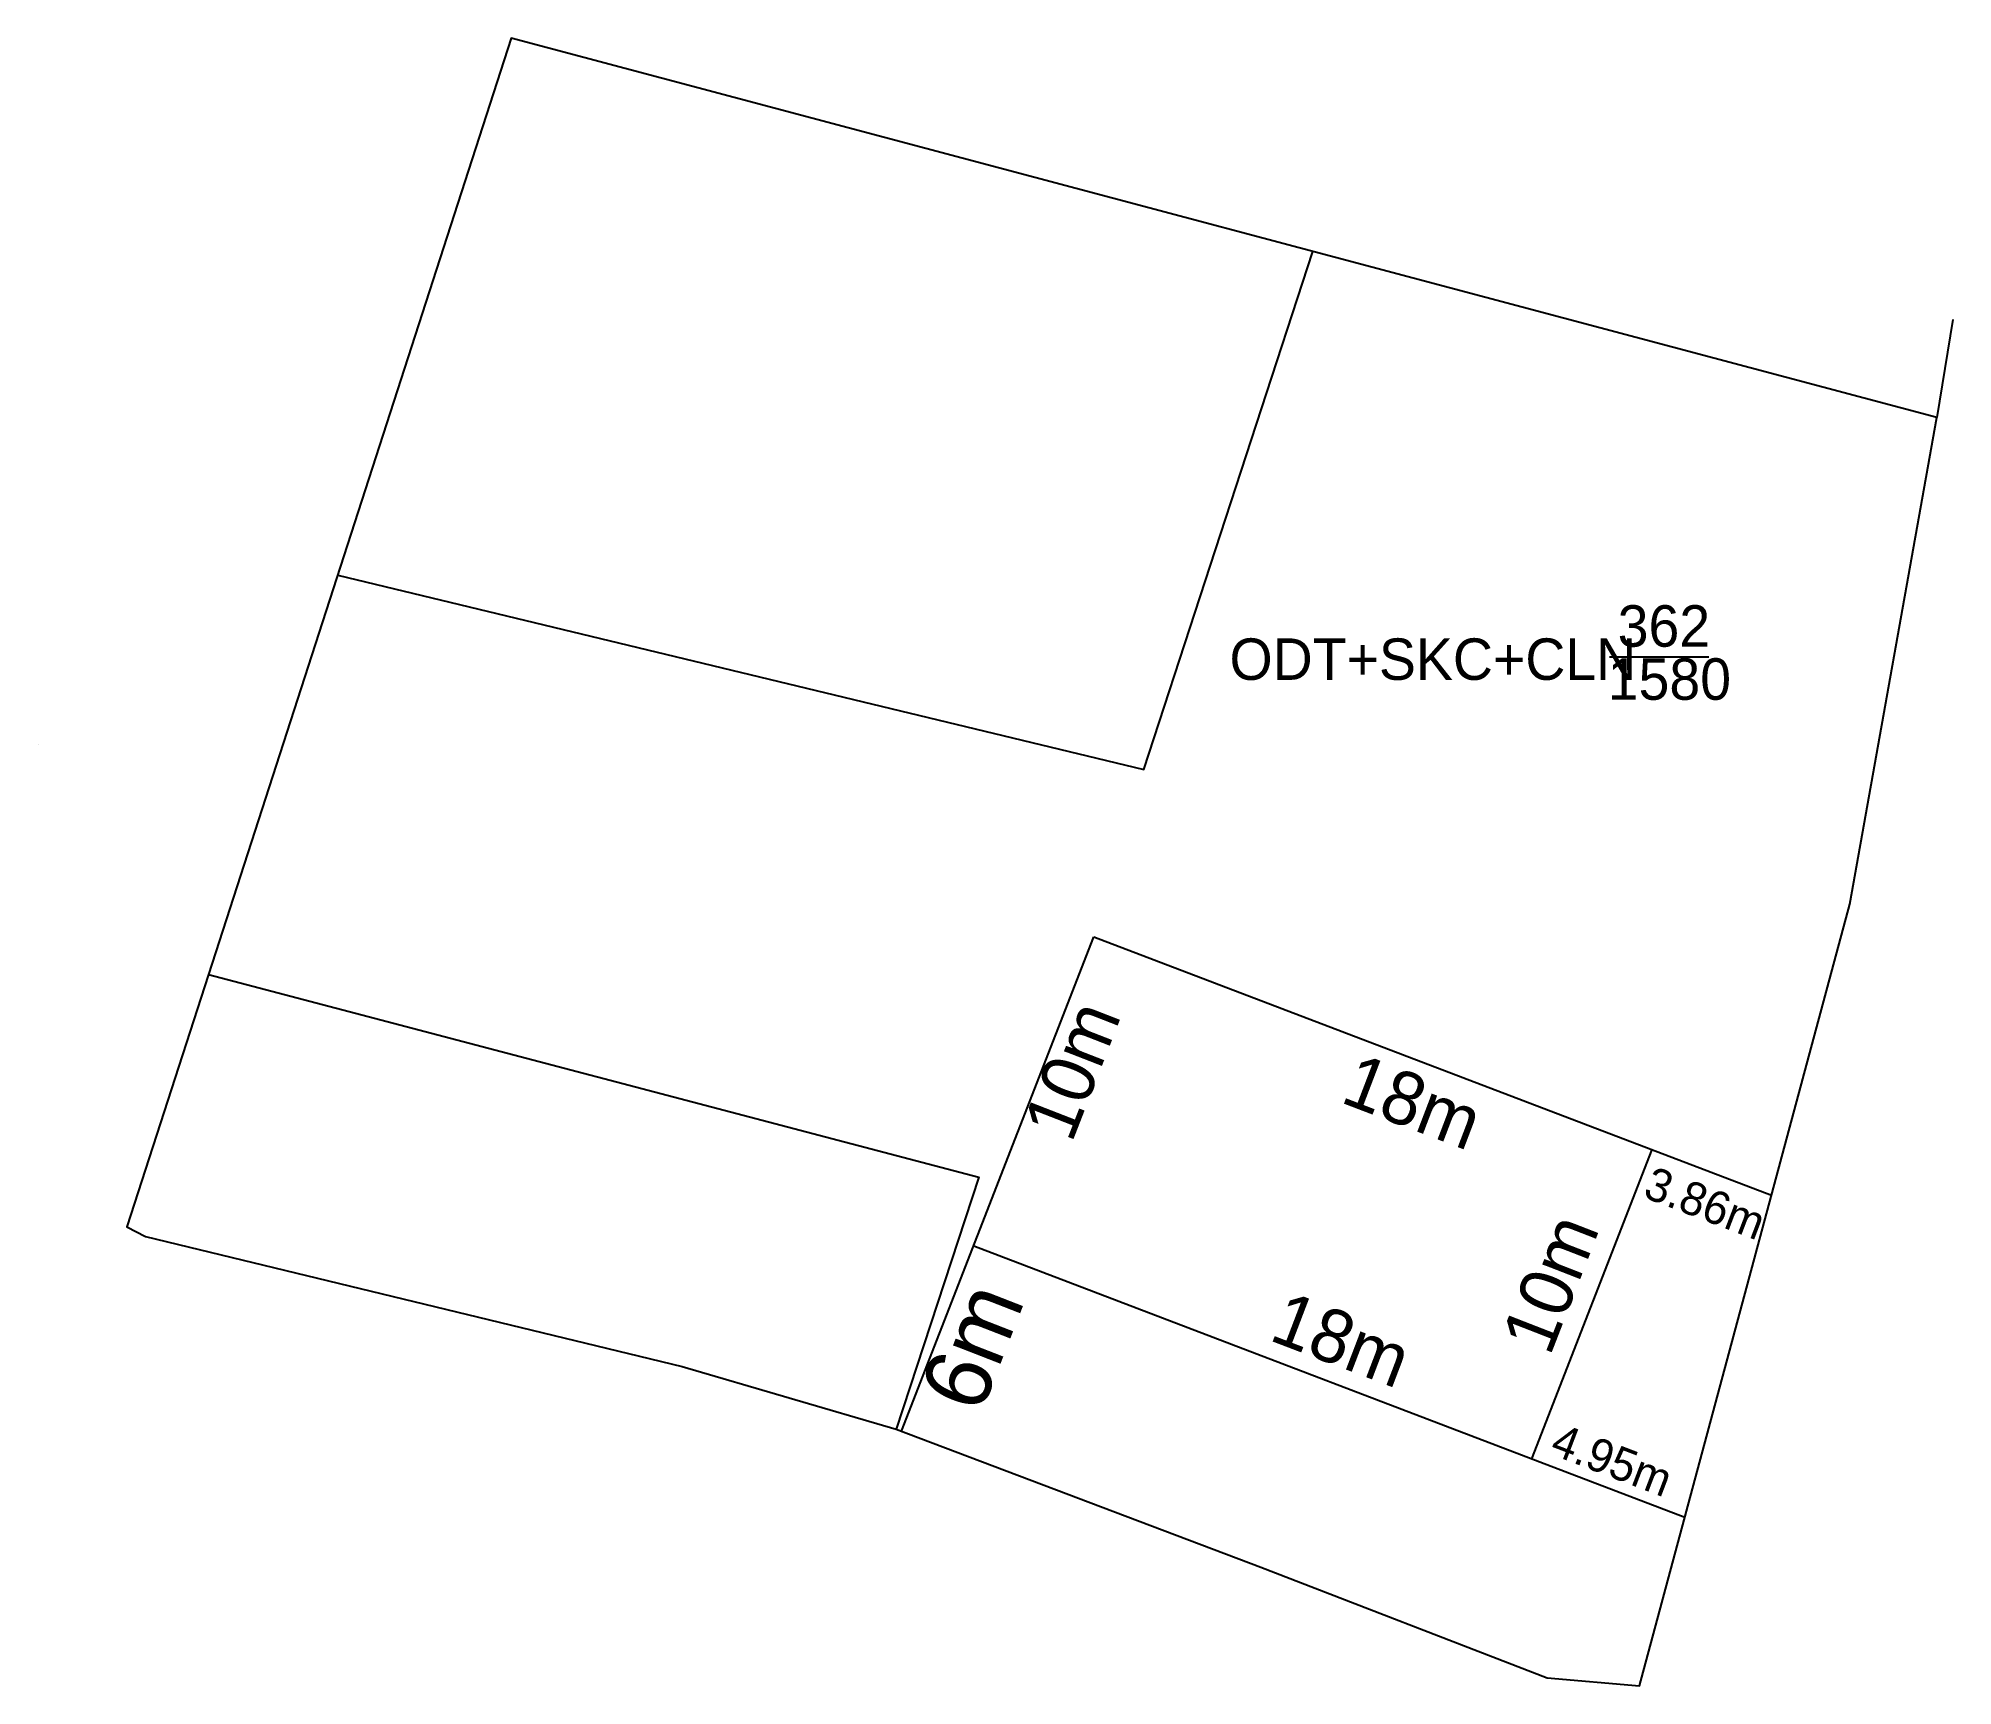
# Model space of a CAD drawing. Extents: x 552201.3 to 552259, y 1839479.1 to 1839528.8.
import ezdxf

# ---------------------------------------------------------------- set-up
doc = ezdxf.new("R2010")
doc.units = 0
for name, color, linetype in [('Level 10', 7, 'Continuous'), ('Level 13', 7, 'Continuous'), ('Level 29', 7, 'Continuous'), ('Level 50', 7, 'Continuous'), ('Level 63', 7, 'Continuous')]:
    doc.layers.add(name, color=color, linetype=linetype)

msp = doc.modelspace()

# ---------------------------------------------------------------- linework, layer by layer
at = {"layer": 'Level 10'}
for points in [[(552227.12, 1839486.82), (552238.11, 1839482.66), (552246.75, 1839479.33), (552249.53, 1839479.09), (552255.87, 1839502.65), (552258.49, 1839517.32), (552215.52, 1839528.75), (552206.39, 1839500.53)], [(552210.29, 1839512.57), (552234.59, 1839506.71), (552239.68, 1839522.32)], [(552206.39, 1839500.53), (552203.93, 1839492.92), (552204.49, 1839492.63), (552220.67, 1839488.71), (552227.12, 1839486.82)], [(552206.39, 1839500.53), (552229.61, 1839494.42), (552227.12, 1839486.82)], [(552229.458, 1839492.35), (552250.897, 1839484.17)]]:
    msp.add_lwpolyline(points, dxfattribs=at)
at = {"layer": 'Level 13'}
msp.add_line((552248.62, 1839510.1), (552251.62, 1839510.1), dxfattribs=at)
at = {"layer": 'Level 29'}
msp.add_line((552258.97, 1839520.27), (552258.49, 1839517.32), dxfattribs=at)
at = {"layer": 'Level 50'}
for p, q in [((552227.281, 1839486.759), (552233.084, 1839501.662)), ((552233.084, 1839501.662), (552253.509, 1839493.877)), ((552249.904, 1839495.252), (552246.275, 1839485.933))]:
    msp.add_line(p, q, dxfattribs=at)

# ---------------------------------------------------------------- texts
at = {"layer": 'Level 10'}
for s, height, rotation, p in [('10m', 1.6, 68.72382, (552232.407, 1839495.416)), ('18m', 1.6, 339.1152, (552240.467, 1839496.693)), ('3.86m', 1, 339.13569, (552249.594, 1839493.832)), ('10m', 1.6, 68.72382, (552246.824, 1839488.99)), ('6m', 2, 68.72382, (552229.659, 1839487.236)), ('18m', 1.6, 339.1152, (552238.318, 1839489.523)), ('4.95m', 1, 339.1152, (552246.789, 1839486.088))]:
    msp.add_text(s, height=height, rotation=rotation, dxfattribs=at).set_placement(p)
at = {"layer": 'Level 13'}
for s, p in [('362', (552248.87, 1839510.41)), ('ODT+SKC+CLN', (552237.17, 1839509.41)), ('1580', (552248.57, 1839508.81))]:
    msp.add_text(s, height=1.2498, dxfattribs=at).set_placement(p)
at = {"layer": 'Level 63'}
for p in [(552201.26, 1839507.47), (552256.14, 1839503.05)]:
    msp.add_text('D', height=0.01, dxfattribs=at).set_placement(p)

doc.saveas('drawing.dxf')
